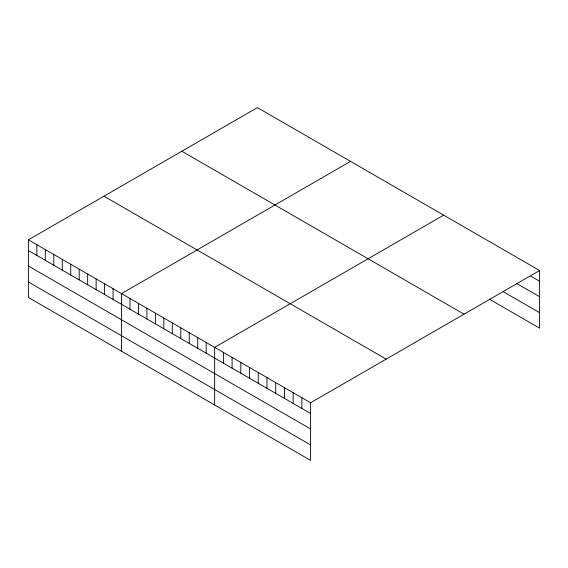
<?xml version="1.0" encoding="UTF-8"?>
<svg xmlns="http://www.w3.org/2000/svg" width="568" height="568" viewBox="0 0 568 568"><rect width="100%" height="100%" fill="white"/><g stroke="black" fill="none" stroke-linecap="round" stroke-linejoin="round"><path stroke-width="0.85" d="M28.4 239.831L310.597 402.755L310.597 460.385L28.4 297.462L28.4 239.831L257.403 107.615L539.6 270.538L539.6 328.169L489.446 299.215M350.527 161.383L121.524 293.592L121.524 351.223M443.651 215.144L214.647 347.36L214.647 404.991M310.597 402.755L539.6 270.538M530.874 276.226L539.6 281.259M516.34 283.311L539.6 296.744M503.255 291.711L539.6 312.691M181.831 151.244L464.028 314.168M103.972 196.201L386.169 359.125M28.4 250.552L310.597 413.476M28.4 266.03L310.597 428.954M28.4 281.984L310.597 444.907M301.871 397.721L301.871 408.442M293.152 392.68L293.152 403.408M284.426 387.646L284.426 398.367M275.707 382.612L275.707 393.333M266.981 377.571L266.981 388.299M258.262 372.537L258.262 383.265M249.537 367.503L249.537 378.224M240.818 362.469L240.818 373.19M232.092 357.428L232.092 368.156M223.373 352.394L223.373 363.115M206.184 342.469L206.184 353.197M197.714 337.584L197.714 348.305M189.25 332.699L189.25 343.42M180.787 327.807L180.787 338.535M172.317 322.922L172.317 333.643M163.854 318.03L163.854 328.758M155.391 313.145L155.391 323.866M146.92 308.261L146.92 318.982M138.457 303.369L138.457 314.09M129.987 298.484L129.987 309.205M113.06 288.707L113.06 299.428M104.59 283.815L104.59 294.543M96.127 278.931L96.127 289.652M87.664 274.046L87.664 284.767M79.193 269.154L79.193 279.882M70.73 264.269L70.73 274.99M62.26 259.377L62.26 270.105M53.797 254.492L53.797 265.213M45.334 249.608L45.334 260.329M36.863 244.716L36.863 255.444"/></g></svg>
